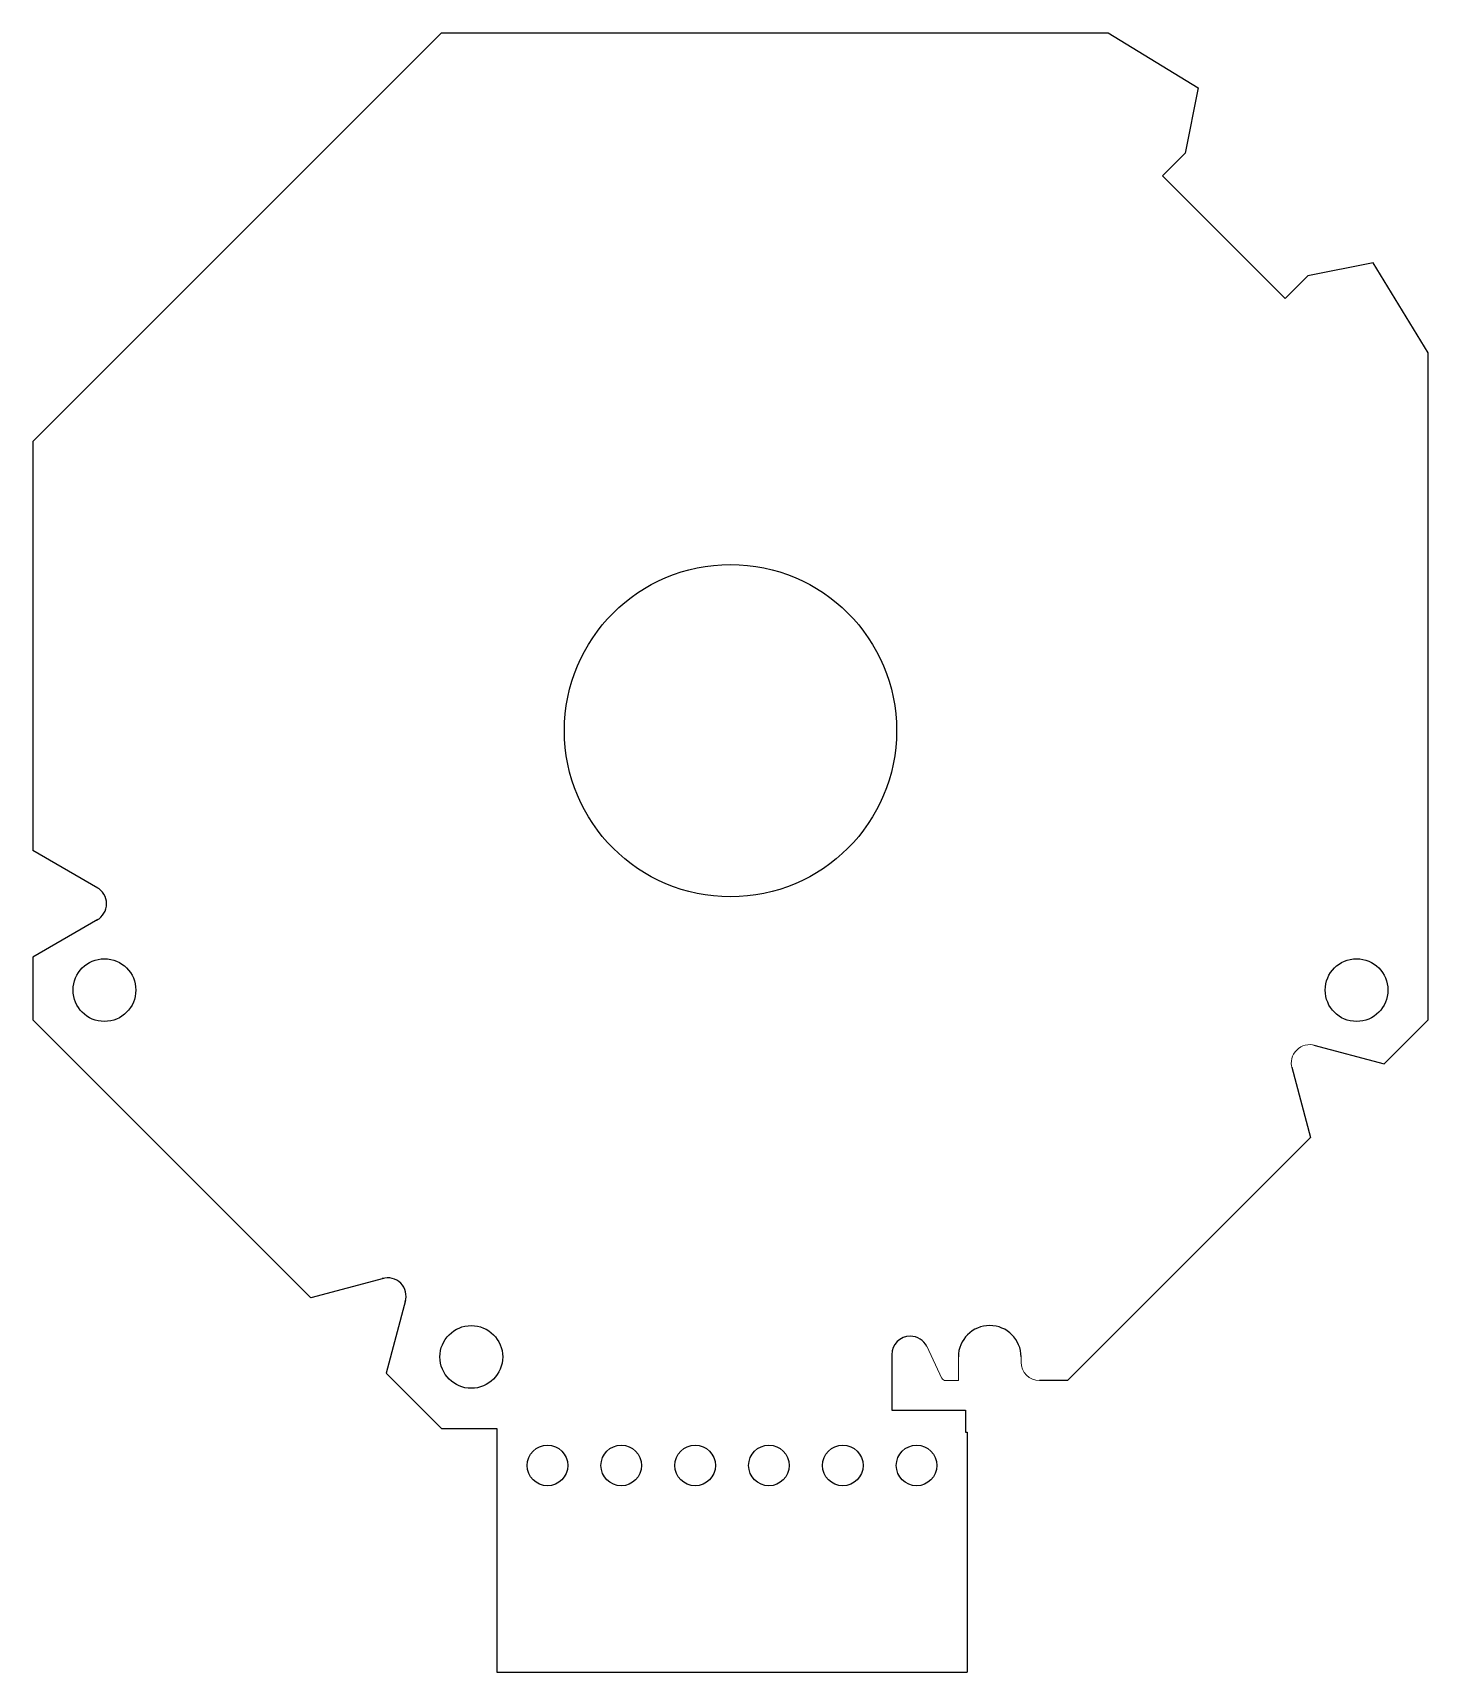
# Model space of a CAD drawing. Header units: millimetres. Extents: x 249.9 to 287.7, y 170.3 to 214.7.
import ezdxf

# ---------------------------------------------------------------- set-up
doc = ezdxf.new("R2010")
doc.units = ezdxf.units.MM
doc.layers.get('0').update_dxf_attribs({"lineweight": 18})

msp = doc.modelspace()

# ---------------------------------------------------------------- linework, layer by layer
at = {"color": 7, "linetype": 'Continuous', "lineweight": 25}
for p, q in [((260.96, 214.742), (249.888, 203.671)), ((260.96, 214.742), (279.018, 214.742)), ((279.018, 214.742), (281.457, 213.248)), ((281.457, 213.248), (281.104, 211.483)), ((281.104, 211.483), (280.49, 210.869)), ((280.49, 210.869), (283.815, 207.544)), ((286.194, 208.511), (284.429, 208.158)), ((287.688, 206.072), (286.194, 208.511)), ((284.429, 208.158), (283.815, 207.544)), ((287.688, 188.014), (287.688, 206.072)), ((249.888, 203.671), (249.888, 192.597)), ((251.652, 191.578), (249.888, 192.597)), ((251.652, 190.729), (249.888, 189.71)), ((249.888, 189.71), (249.888, 188.014)), ((249.888, 188.014), (257.42, 180.482)), ((286.491, 186.817), (287.688, 188.014)), ((284.593, 187.325), (286.491, 186.817)), ((283.992, 186.725), (284.501, 184.826)), ((277.917, 178.242), (284.501, 184.826)), ((259.387, 181.009), (257.42, 180.482)), ((259.988, 180.408), (259.46, 178.441)), ((273.158, 178.942), (273.158, 177.442)), ((259.46, 178.441), (260.96, 176.942)), ((277.917, 178.242), (277.16, 178.242)), ((273.158, 177.442), (275.158, 177.442)), ((275.158, 177.442), (275.158, 176.842)), ((260.96, 176.942), (262.46, 176.942)), ((262.46, 176.942), (262.46, 170.342)), ((275.158, 176.842), (275.2, 176.842)), ((275.2, 176.842), (275.2, 170.342)), ((262.46, 170.342), (275.2, 170.342))]:
    msp.add_line(p, q, dxfattribs=at)
for p, q in [((274.104, 179.169), (274.513, 178.301)), ((274.96, 178.881), (274.96, 178.244)), ((276.66, 178.881), (276.66, 178.742)), ((274.613, 178.244), (274.96, 178.244))]:
    msp.add_line(p, q)
for centre, radius in [((268.788, 195.842), 4.5), ((251.829, 188.816), 0.85), ((285.748, 188.816), 0.85), ((261.767, 178.881), 0.85), ((263.83, 175.942), 0.55), ((265.83, 175.942), 0.55), ((267.83, 175.942), 0.55), ((269.83, 175.942), 0.55), ((271.83, 175.942), 0.55), ((273.83, 175.942), 0.55)]:
    msp.add_circle(centre, radius, dxfattribs=at)
for centre, radius, start, end in [((251.388, 191.154), 0.5, 298.176, 61.824), ((259.501, 180.522), 0.5, 343.176, 106.824), ((273.658, 178.942), 0.5, 90, 180), ((273.658, 178.942), 0.5, 26.1336, 90), ((275.81, 178.881), 0.85, 0, 180)]:
    msp.add_arc(centre, radius, start, end, dxfattribs=at)
for centre, radius, start, end in [((284.479, 186.839), 0.5, 73.176, 196.824), ((277.16, 178.742), 0.5, 180, 270), ((274.604, 178.344), 0.1, 205.3335, 275.0802)]:
    msp.add_arc(centre, radius, start, end)

doc.saveas('drawing.dxf')
